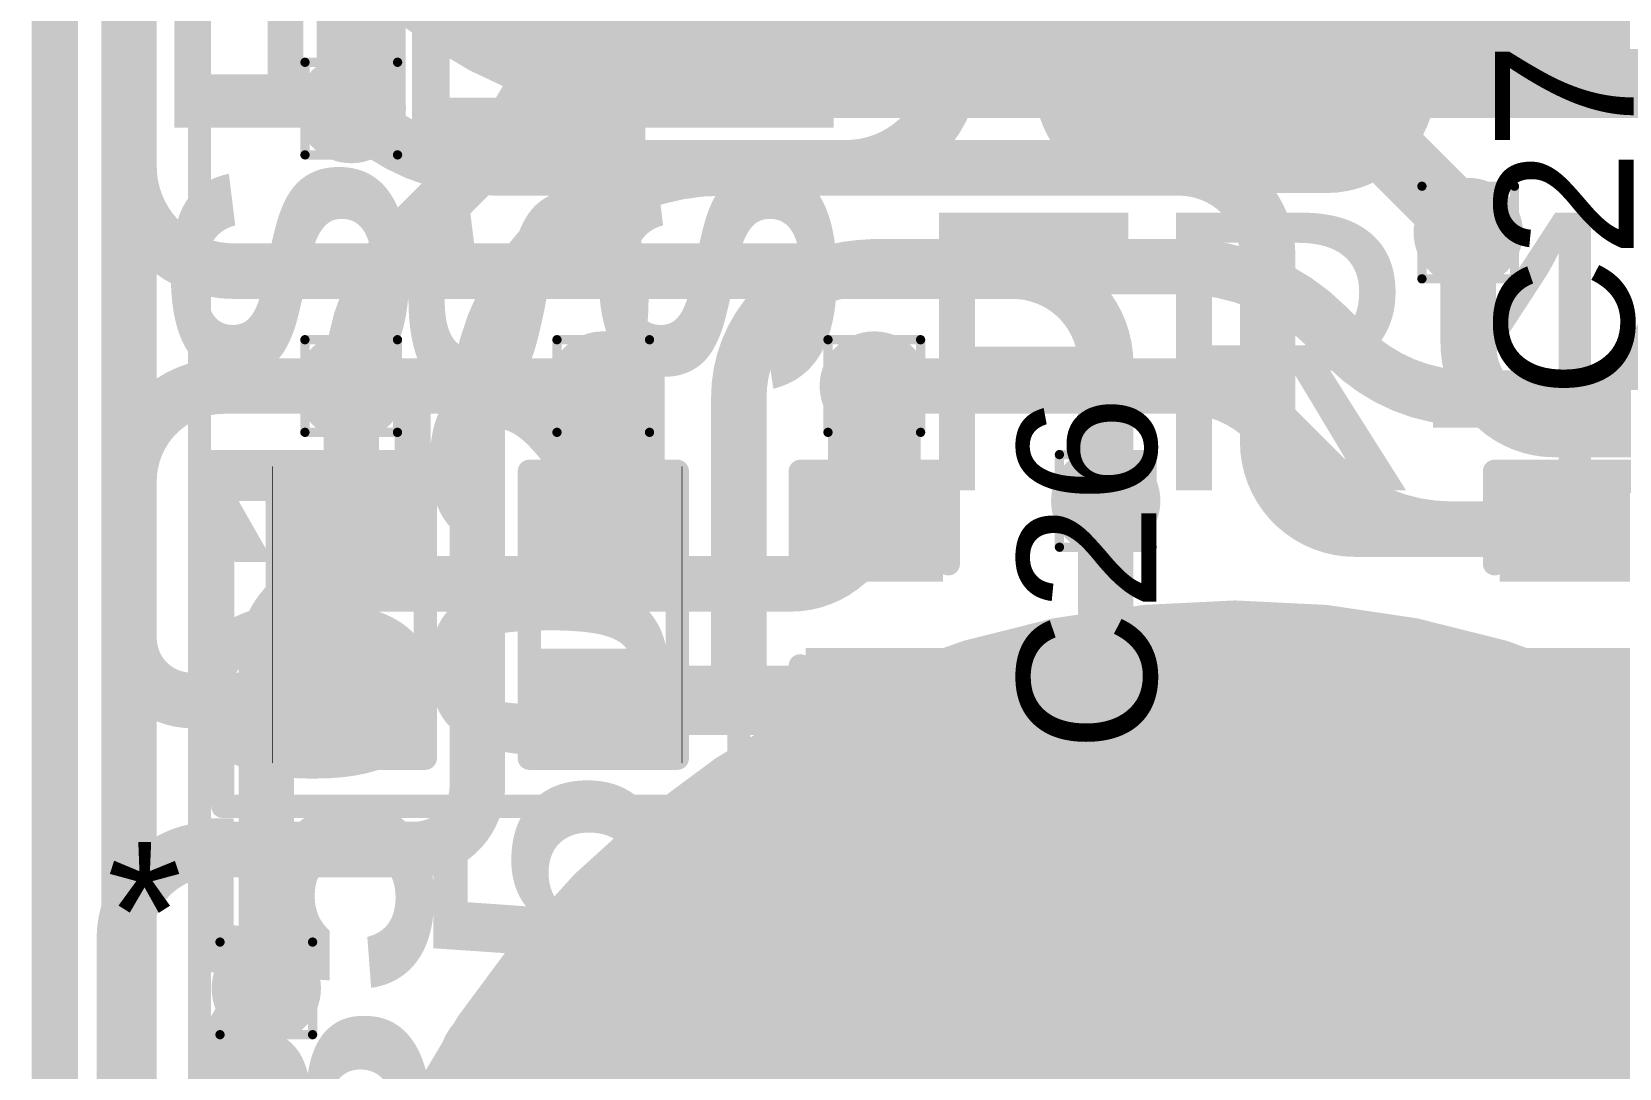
# Model space of a CAD drawing. Header units: inches. Extents: x -17 to 443, y -40 to 218.
# Drawn here: x 89.85 to 98.56, y 6.16 to 11.85 of the extents above; entities that cross this region are included whole.
import ezdxf

# ---------------------------------------------------------------- set-up
doc = ezdxf.new("R2010")
doc.units = ezdxf.units.IN
for name, color, linetype in [('Board Outline', 216, 'Continuous'), ('Bottom Layer', 5, 'Continuous'), ('Bottom Overlay', 54, 'Continuous'), ('Bottom Paste', 16, 'Continuous'), ('Bottom Solder', 6, 'Continuous'), ('Drill Drawing', 1, 'Continuous'), ('Fabrication', 76, 'Continuous'), ('Top Layer', 1, 'Continuous'), ('Top Overlay', 2, 'Continuous'), ('Top Paste', 8, 'Continuous'), ('Top Solder', 216, 'Continuous'), ('Via Holes', 16, 'Continuous')]:
    doc.layers.add(name, color=color, linetype=linetype)
doc.styles.add('Arial', font='', dxfattribs={"height": 0.2})
doc.styles.add('Arial Black_Bold', font='', dxfattribs={"height": 0.2})
doc.styles.get('Arial').set_extended_font_data('Arial')
doc.styles.get('Arial Black_Bold').set_extended_font_data('Arial Black', bold=True)

# ---------------------------------------------------------------- blocks, each defined once
blk = doc.blocks.new('SOIC_8_76')
at = {"layer": 'Top Layer'}
for points in [[(-1.925, 2.205), (-1.925, 1.605), (-3.475, 1.605), (-3.475, 2.205)], [(3.475, 2.205), (3.475, 1.605), (1.925, 1.605), (1.925, 2.205)], [(-1.925, 0.935), (-1.925, 0.335), (-3.475, 0.335), (-3.475, 0.935)], [(3.475, 0.935), (3.475, 0.335), (1.925, 0.335), (1.925, 0.935)], [(-1.925, -0.335), (-1.925, -0.935), (-3.475, -0.935), (-3.475, -0.335)], [(3.475, -0.335), (3.475, -0.935), (1.925, -0.935), (1.925, -0.335)], [(-1.925, -1.605), (-1.925, -2.205), (-3.475, -2.205), (-3.475, -1.605)], [(3.475, -1.605), (3.475, -2.205), (1.925, -2.205), (1.925, -1.605)]]:
    blk.add_hatch(color=1, dxfattribs=at).paths.add_polyline_path(points)
at = {"layer": 'Top Overlay'}
blk.add_hatch(color=2, dxfattribs=at).paths.add_polyline_path([(-1.8287, 1.5748), (-1.4985, 1.5748), (-1.4985, 2.2352), (-1.8287, 2.2352)])
at = {"layer": 'Top Paste'}
for points in [[(-1.925, 2.205), (-1.925, 1.605), (-3.475, 1.605), (-3.475, 2.205)], [(3.475, 2.205), (3.475, 1.605), (1.925, 1.605), (1.925, 2.205)], [(-1.925, 0.935), (-1.925, 0.335), (-3.475, 0.335), (-3.475, 0.935)], [(3.475, 0.935), (3.475, 0.335), (1.925, 0.335), (1.925, 0.935)], [(-1.925, -0.335), (-1.925, -0.935), (-3.475, -0.935), (-3.475, -0.335)], [(3.475, -0.335), (3.475, -0.935), (1.925, -0.935), (1.925, -0.335)], [(-1.925, -1.605), (-1.925, -2.205), (-3.475, -2.205), (-3.475, -1.605)], [(3.475, -1.605), (3.475, -2.205), (1.925, -2.205), (1.925, -1.605)]]:
    blk.add_hatch(color=8, dxfattribs=at).paths.add_polyline_path(points)
at = {"layer": 'Top Solder'}
for points in [[(-1.8234, 2.3066), (-1.8234, 1.5034), (-3.5766, 1.5034), (-3.5766, 2.3066)], [(3.5766, 2.3066), (3.5766, 1.5034), (1.8234, 1.5034), (1.8234, 2.3066)], [(-1.8234, 1.0366), (-1.8234, 0.2334), (-3.5766, 0.2334), (-3.5766, 1.0366)], [(3.5766, 1.0366), (3.5766, 0.2334), (1.8234, 0.2334), (1.8234, 1.0366)], [(-1.8234, -0.2334), (-1.8234, -1.0366), (-3.5766, -1.0366), (-3.5766, -0.2334)], [(3.5766, -0.2334), (3.5766, -1.0366), (1.8234, -1.0366), (1.8234, -0.2334)], [(-1.8234, -1.5034), (-1.8234, -2.3066), (-3.5766, -2.3066), (-3.5766, -1.5034)], [(3.5766, -1.5034), (3.5766, -2.3066), (1.8234, -2.3066), (1.8234, -1.5034)]]:
    blk.add_hatch(color=216, dxfattribs=at).paths.add_polyline_path(points)
at = {"layer": 'Top Overlay', "const_width": 0.127}
for points in [[(-1.9906, 2.4892), (1.9906, 2.4892)], [(-1.9906, 2.4892), (-1.9906, 2.3114)], [(1.9906, 2.4892), (1.9906, 2.3114)], [(-3.7592, 2.032), (-3.7592, 1.778)], [(-3.7592, 2.032), (-3.6322, 1.905)], [(-3.6322, 1.905), (-3.7592, 1.778)], [(-1.9906, -2.3114), (-1.9906, -2.4892)], [(1.9906, -2.3114), (1.9906, -2.4892)], [(-1.9906, -2.4892), (1.9906, -2.4892)]]:
    blk.add_lwpolyline(points, dxfattribs=at)
at = {"layer": 'Top Overlay', "const_width": 0.0635}
for points in [[(-2.0223, 2.4892, 1), (-1.9588, 2.4892, 1)], [(-2.0223, 2.4892, 1), (-1.9588, 2.4892, 1)], [(1.9588, 2.4892, 1), (2.0223, 2.4892, 1)], [(1.9588, 2.4892, 1), (2.0223, 2.4892, 1)], [(-2.0223, 2.3114, 1), (-1.9588, 2.3114, 1)], [(1.9588, 2.3114, 1), (2.0223, 2.3114, 1)], [(-3.791, 2.032, 1), (-3.7275, 2.032, 1)], [(-3.791, 2.032, 1), (-3.7275, 2.032, 1)], [(-3.6639, 1.905, 1), (-3.6004, 1.905, 1)], [(-3.6639, 1.905, 1), (-3.6004, 1.905, 1)], [(-3.791, 1.778, 1), (-3.7275, 1.778, 1)], [(-3.791, 1.778, 1), (-3.7275, 1.778, 1)], [(-2.0223, -2.3114, 1), (-1.9588, -2.3114, 1)], [(1.9588, -2.3114, 1), (2.0223, -2.3114, 1)], [(-2.0223, -2.4892, 1), (-1.9588, -2.4892, 1)], [(-2.0223, -2.4892, 1), (-1.9588, -2.4892, 1)], [(1.9588, -2.4892, 1), (2.0223, -2.4892, 1)], [(1.9588, -2.4892, 1), (2.0223, -2.4892, 1)]]:
    blk.add_lwpolyline(points, format="xyb", close=True, dxfattribs=at)
blk = doc.blocks.new('S______B______0402_109')
at = {"layer": 'Top Layer'}
for points in [[(-0.6985, -0.3175), (-0.6985, 0.3175), (-0.2413, 0.3175), (-0.2413, -0.3175)], [(0.2413, -0.3175), (0.2413, 0.3175), (0.6985, 0.3175), (0.6985, -0.3175)]]:
    blk.add_hatch(color=1, dxfattribs=at).paths.add_polyline_path(points)
at = {"layer": 'Top Paste'}
for points in [[(-0.6985, -0.3175), (-0.6985, 0.3175), (-0.2413, 0.3175), (-0.2413, -0.3175)], [(0.2413, -0.3175), (0.2413, 0.3175), (0.6985, 0.3175), (0.6985, -0.3175)]]:
    blk.add_hatch(color=8, dxfattribs=at).paths.add_polyline_path(points)
at = {"layer": 'Top Solder'}
for points in [[(-0.7535, -0.3725), (-0.7535, 0.3725), (-0.1863, 0.3725), (-0.1863, -0.3725)], [(0.1863, -0.3725), (0.1863, 0.3725), (0.7535, 0.3725), (0.7535, -0.3725)]]:
    blk.add_hatch(color=216, dxfattribs=at).paths.add_polyline_path(points)
at = {"layer": 'Top Overlay'}
for points, const_width in [([(0.7874, 0.4064), (-0.7874, 0.4064)], 0.127), ([(-0.7874, -0.4064), (-0.7874, 0.4064)], 0.127), ([(0.7874, -0.4064), (0.7874, 0.4064)], 0.127), ([(0.7874, -0.4064), (-0.7874, -0.4064)], 0.127), ([(0.8128, -0.4318), (-0.8128, -0.4318)], 0.00323)]:
    blk.add_lwpolyline(points, dxfattribs=dict(at, const_width=const_width))
for points, const_width in [([(-0.8191, 0.4064, 1), (-0.7556, 0.4064, 1)], 0.0635), ([(-0.8191, 0.4064, 1), (-0.7556, 0.4064, 1)], 0.0635), ([(0.7556, 0.4064, 1), (0.8191, 0.4064, 1)], 0.0635), ([(0.7556, 0.4064, 1), (0.8191, 0.4064, 1)], 0.0635), ([(-0.8191, -0.4064, 1), (-0.7556, -0.4064, 1)], 0.0635), ([(-0.8191, -0.4064, 1), (-0.7556, -0.4064, 1)], 0.0635), ([(0.7556, -0.4064, 1), (0.8191, -0.4064, 1)], 0.0635), ([(0.7556, -0.4064, 1), (0.8191, -0.4064, 1)], 0.0635), ([(-0.8136, -0.4318, 1), (-0.812, -0.4318, 1)], 0.00161), ([(0.812, -0.4318, 1), (0.8136, -0.4318, 1)], 0.00161)]:
    blk.add_lwpolyline(points, format="xyb", close=True, dxfattribs=dict(at, const_width=const_width))
at = {"layer": 'Top Overlay', "style": 'Arial Black_Bold'}
blk.add_text('SB508', height=1.27, rotation=-180, dxfattribs=at).set_placement((4.3925, 0.4637))
blk = doc.blocks.new('S______B______0402_115')
at = {"layer": 'Top Layer'}
for points in [[(-0.6985, -0.3175), (-0.6985, 0.3175), (-0.2413, 0.3175), (-0.2413, -0.3175)], [(0.2413, -0.3175), (0.2413, 0.3175), (0.6985, 0.3175), (0.6985, -0.3175)]]:
    blk.add_hatch(color=1, dxfattribs=at).paths.add_polyline_path(points)
at = {"layer": 'Top Paste'}
for points in [[(-0.6985, -0.3175), (-0.6985, 0.3175), (-0.2413, 0.3175), (-0.2413, -0.3175)], [(0.2413, -0.3175), (0.2413, 0.3175), (0.6985, 0.3175), (0.6985, -0.3175)]]:
    blk.add_hatch(color=8, dxfattribs=at).paths.add_polyline_path(points)
at = {"layer": 'Top Solder'}
for points in [[(-0.7535, -0.3725), (-0.7535, 0.3725), (-0.1863, 0.3725), (-0.1863, -0.3725)], [(0.1863, -0.3725), (0.1863, 0.3725), (0.7535, 0.3725), (0.7535, -0.3725)]]:
    blk.add_hatch(color=216, dxfattribs=at).paths.add_polyline_path(points)
at = {"layer": 'Top Overlay'}
for points, const_width in [([(-0.7874, 0.4064), (0.7874, 0.4064)], 0.127), ([(-0.7874, 0.4064), (-0.7874, -0.4064)], 0.127), ([(0.7874, 0.4064), (0.7874, -0.4064)], 0.127), ([(-0.7874, -0.4064), (0.7874, -0.4064)], 0.127), ([(-0.8128, -0.4318), (0.8128, -0.4318)], 0.00323)]:
    blk.add_lwpolyline(points, dxfattribs=dict(at, const_width=const_width))
for points, const_width in [([(-0.8191, 0.4064, 1), (-0.7556, 0.4064, 1)], 0.0635), ([(-0.8191, 0.4064, 1), (-0.7556, 0.4064, 1)], 0.0635), ([(0.7556, 0.4064, 1), (0.8191, 0.4064, 1)], 0.0635), ([(0.7556, 0.4064, 1), (0.8191, 0.4064, 1)], 0.0635), ([(-0.8191, -0.4064, 1), (-0.7556, -0.4064, 1)], 0.0635), ([(-0.8191, -0.4064, 1), (-0.7556, -0.4064, 1)], 0.0635), ([(0.7556, -0.4064, 1), (0.8191, -0.4064, 1)], 0.0635), ([(0.7556, -0.4064, 1), (0.8191, -0.4064, 1)], 0.0635), ([(-0.8136, -0.4318, 1), (-0.812, -0.4318, 1)], 0.00161), ([(0.812, -0.4318, 1), (0.8136, -0.4318, 1)], 0.00161)]:
    blk.add_lwpolyline(points, format="xyb", close=True, dxfattribs=dict(at, const_width=const_width))
at = {"layer": 'Top Overlay', "style": 'Arial Black_Bold'}
blk.add_text('SB501', height=1.27, dxfattribs=at).set_placement((1.0118, -0.4585))
blk = doc.blocks.new('R___0402_172')
at = {"layer": 'Top Layer'}
for points in [[(-0.6985, -0.3175), (-0.6985, 0.3175), (-0.2413, 0.3175), (-0.2413, -0.3175)], [(0.2413, -0.3175), (0.2413, 0.3175), (0.6985, 0.3175), (0.6985, -0.3175)]]:
    blk.add_hatch(color=1, dxfattribs=at).paths.add_polyline_path(points)
at = {"layer": 'Top Paste'}
for points in [[(-0.6985, -0.3175), (-0.6985, 0.3175), (-0.2413, 0.3175), (-0.2413, -0.3175)], [(0.2413, -0.3175), (0.2413, 0.3175), (0.6985, 0.3175), (0.6985, -0.3175)]]:
    blk.add_hatch(color=8, dxfattribs=at).paths.add_polyline_path(points)
at = {"layer": 'Top Solder'}
for points in [[(-0.7535, -0.3725), (-0.7535, 0.3725), (-0.1863, 0.3725), (-0.1863, -0.3725)], [(0.1863, -0.3725), (0.1863, 0.3725), (0.7535, 0.3725), (0.7535, -0.3725)]]:
    blk.add_hatch(color=216, dxfattribs=at).paths.add_polyline_path(points)
at = {"layer": 'Top Overlay'}
for points, const_width in [([(-0.7874, -0.4064), (-0.7874, 0.4064)], 0.127), ([(0.7874, 0.4064), (-0.7874, 0.4064)], 0.127), ([(0.7874, -0.4064), (0.7874, 0.4064)], 0.127), ([(0.7874, -0.4064), (-0.7874, -0.4064)], 0.127), ([(0.8128, -0.4318), (-0.8128, -0.4318)], 0.00323)]:
    blk.add_lwpolyline(points, dxfattribs=dict(at, const_width=const_width))
for points, const_width in [([(-0.8191, 0.4064, 1), (-0.7556, 0.4064, 1)], 0.0635), ([(-0.8191, 0.4064, 1), (-0.7556, 0.4064, 1)], 0.0635), ([(0.7556, 0.4064, 1), (0.8191, 0.4064, 1)], 0.0635), ([(0.7556, 0.4064, 1), (0.8191, 0.4064, 1)], 0.0635), ([(-0.8191, -0.4064, 1), (-0.7556, -0.4064, 1)], 0.0635), ([(-0.8191, -0.4064, 1), (-0.7556, -0.4064, 1)], 0.0635), ([(0.7556, -0.4064, 1), (0.8191, -0.4064, 1)], 0.0635), ([(0.7556, -0.4064, 1), (0.8191, -0.4064, 1)], 0.0635), ([(-0.8136, -0.4318, 1), (-0.812, -0.4318, 1)], 0.00161), ([(0.812, -0.4318, 1), (0.8136, -0.4318, 1)], 0.00161)]:
    blk.add_lwpolyline(points, format="xyb", close=True, dxfattribs=dict(at, const_width=const_width))
blk = doc.blocks.new('R___0402_173')
at = {"layer": 'Top Layer'}
for points in [[(-0.6985, -0.3175), (-0.6985, 0.3175), (-0.2413, 0.3175), (-0.2413, -0.3175)], [(0.2413, -0.3175), (0.2413, 0.3175), (0.6985, 0.3175), (0.6985, -0.3175)]]:
    blk.add_hatch(color=1, dxfattribs=at).paths.add_polyline_path(points)
at = {"layer": 'Top Paste'}
for points in [[(-0.6985, -0.3175), (-0.6985, 0.3175), (-0.2413, 0.3175), (-0.2413, -0.3175)], [(0.2413, -0.3175), (0.2413, 0.3175), (0.6985, 0.3175), (0.6985, -0.3175)]]:
    blk.add_hatch(color=8, dxfattribs=at).paths.add_polyline_path(points)
at = {"layer": 'Top Solder'}
for points in [[(-0.7535, -0.3725), (-0.7535, 0.3725), (-0.1863, 0.3725), (-0.1863, -0.3725)], [(0.1863, -0.3725), (0.1863, 0.3725), (0.7535, 0.3725), (0.7535, -0.3725)]]:
    blk.add_hatch(color=216, dxfattribs=at).paths.add_polyline_path(points)
at = {"layer": 'Top Overlay'}
for points, const_width in [([(-0.7874, 0.4064), (-0.7874, -0.4064)], 0.127), ([(-0.7874, 0.4064), (0.7874, 0.4064)], 0.127), ([(0.7874, 0.4064), (0.7874, -0.4064)], 0.127), ([(-0.7874, -0.4064), (0.7874, -0.4064)], 0.127), ([(-0.8128, -0.4318), (0.8128, -0.4318)], 0.00323)]:
    blk.add_lwpolyline(points, dxfattribs=dict(at, const_width=const_width))
for points, const_width in [([(-0.8191, 0.4064, 1), (-0.7556, 0.4064, 1)], 0.0635), ([(-0.8191, 0.4064, 1), (-0.7556, 0.4064, 1)], 0.0635), ([(0.7556, 0.4064, 1), (0.8191, 0.4064, 1)], 0.0635), ([(0.7556, 0.4064, 1), (0.8191, 0.4064, 1)], 0.0635), ([(-0.8191, -0.4064, 1), (-0.7556, -0.4064, 1)], 0.0635), ([(-0.8191, -0.4064, 1), (-0.7556, -0.4064, 1)], 0.0635), ([(0.7556, -0.4064, 1), (0.8191, -0.4064, 1)], 0.0635), ([(0.7556, -0.4064, 1), (0.8191, -0.4064, 1)], 0.0635), ([(-0.8136, -0.4318, 1), (-0.812, -0.4318, 1)], 0.00161), ([(0.812, -0.4318, 1), (0.8136, -0.4318, 1)], 0.00161)]:
    blk.add_lwpolyline(points, format="xyb", close=True, dxfattribs=dict(at, const_width=const_width))
blk = doc.blocks.new('T____P____SMD_3_P____210')
at = {"layer": 'Top Layer'}
h = blk.add_hatch(color=1, dxfattribs=at)
edge = h.paths.add_edge_path()
edge.add_arc((-0.5, 3.04), 0.5, 90, 180)
edge.add_line((-1, 3.04), (-1, 2.04))
edge.add_arc((-0.5, 2.04), 0.5, 180, 270)
edge.add_line((-0.5, 1.54), (0.5, 1.54))
edge.add_arc((0.5, 2.04), 0.5, 270, 360)
edge.add_line((1, 2.04), (1, 3.04))
edge.add_arc((0.5, 3.04), 0.5, 0, 90)
edge.add_line((0.5, 3.54), (-0.5, 3.54))
h = blk.add_hatch(color=1, dxfattribs=at)
edge = h.paths.add_edge_path()
edge.add_arc((-1, 0), 1, 90, 270)
edge.add_line((-1, -1), (1, -1))
edge.add_arc((1, 0), 1, 270, 450)
edge.add_line((1, 1), (-1, 1))
h = blk.add_hatch(color=1, dxfattribs=at)
edge = h.paths.add_edge_path()
edge.add_arc((-0.5, -2.04), 0.5, 90, 180)
edge.add_line((-1, -2.04), (-1, -3.04))
edge.add_arc((-0.5, -3.04), 0.5, 180, 270)
edge.add_line((-0.5, -3.54), (0.5, -3.54))
edge.add_arc((0.5, -3.04), 0.5, 270, 360)
edge.add_line((1, -3.04), (1, -2.04))
edge.add_arc((0.5, -2.04), 0.5, 0, 90)
edge.add_line((0.5, -1.54), (-0.5, -1.54))
at = {"layer": 'Top Paste'}
h = blk.add_hatch(color=8, dxfattribs=at)
edge = h.paths.add_edge_path()
edge.add_arc((-0.5, 3.04), 0.5, 90, 180)
edge.add_line((-1, 3.04), (-1, 2.04))
edge.add_arc((-0.5, 2.04), 0.5, 180, 270)
edge.add_line((-0.5, 1.54), (0.5, 1.54))
edge.add_arc((0.5, 2.04), 0.5, 270, 360)
edge.add_line((1, 2.04), (1, 3.04))
edge.add_arc((0.5, 3.04), 0.5, 0, 90)
edge.add_line((0.5, 3.54), (-0.5, 3.54))
h = blk.add_hatch(color=8, dxfattribs=at)
edge = h.paths.add_edge_path()
edge.add_arc((-1, 0), 1, 90, 270)
edge.add_line((-1, -1), (1, -1))
edge.add_arc((1, 0), 1, 270, 450)
edge.add_line((1, 1), (-1, 1))
h = blk.add_hatch(color=8, dxfattribs=at)
edge = h.paths.add_edge_path()
edge.add_arc((-0.5, -2.04), 0.5, 90, 180)
edge.add_line((-1, -2.04), (-1, -3.04))
edge.add_arc((-0.5, -3.04), 0.5, 180, 270)
edge.add_line((-0.5, -3.54), (0.5, -3.54))
edge.add_arc((0.5, -3.04), 0.5, 270, 360)
edge.add_line((1, -3.04), (1, -2.04))
edge.add_arc((0.5, -2.04), 0.5, 0, 90)
edge.add_line((0.5, -1.54), (-0.5, -1.54))
at = {"layer": 'Top Solder'}
h = blk.add_hatch(color=216, dxfattribs=at)
edge = h.paths.add_edge_path()
edge.add_arc((-0.5, 3.04), 0.6016, 90, 180)
edge.add_line((-1.1016, 3.04), (-1.1016, 2.04))
edge.add_arc((-0.5, 2.04), 0.6016, 180, 270)
edge.add_line((-0.5, 1.4384), (0.5, 1.4384))
edge.add_arc((0.5, 2.04), 0.6016, 270, 360)
edge.add_line((1.1016, 2.04), (1.1016, 3.04))
edge.add_arc((0.5, 3.04), 0.6016, 0, 90)
edge.add_line((0.5, 3.6416), (-0.5, 3.6416))
h = blk.add_hatch(color=216, dxfattribs=at)
edge = h.paths.add_edge_path()
edge.add_arc((-1, 0), 1.1016, 90, 270)
edge.add_line((-1, -1.1016), (1, -1.1016))
edge.add_arc((1, 0), 1.1016, 270, 450)
edge.add_line((1, 1.1016), (-1, 1.1016))
h = blk.add_hatch(color=216, dxfattribs=at)
edge = h.paths.add_edge_path()
edge.add_arc((-0.5, -2.04), 0.6016, 90, 180)
edge.add_line((-1.1016, -2.04), (-1.1016, -3.04))
edge.add_arc((-0.5, -3.04), 0.6016, 180, 270)
edge.add_line((-0.5, -3.6416), (0.5, -3.6416))
edge.add_arc((0.5, -3.04), 0.6016, 270, 360)
edge.add_line((1.1016, -3.04), (1.1016, -2.04))
edge.add_arc((0.5, -2.04), 0.6016, 0, 90)
edge.add_line((0.5, -1.4384), (-0.5, -1.4384))
blk = doc.blocks.new('EMG_ELECTRODE_4_____B_211')
at = {"layer": 'Bottom Layer'}
h = blk.add_hatch(color=5, dxfattribs=at)
edge = h.paths.add_edge_path()
edge.add_arc((-3.15, 10), 2.1, 90, 270)
edge.add_line((-3.15, 7.9), (3.15, 7.9))
edge.add_arc((3.15, 10), 2.1, 270, 450)
edge.add_line((3.15, 12.1), (-3.15, 12.1))
h = blk.add_hatch(color=5, dxfattribs=at)
edge = h.paths.add_edge_path()
edge.add_arc((0, 0), 5, 0, 360)
at = {"layer": 'Bottom Paste'}
h = blk.add_hatch(color=16, dxfattribs=at)
edge = h.paths.add_edge_path()
edge.add_arc((-3.15, 10), 2.1, 90, 270)
edge.add_line((-3.15, 7.9), (3.15, 7.9))
edge.add_arc((3.15, 10), 2.1, 270, 450)
edge.add_line((3.15, 12.1), (-3.15, 12.1))
h = blk.add_hatch(color=16, dxfattribs=at)
edge = h.paths.add_edge_path()
edge.add_arc((0, 0), 5, 0, 360)
at = {"layer": 'Bottom Solder'}
h = blk.add_hatch(color=6, dxfattribs=at)
edge = h.paths.add_edge_path()
edge.add_arc((-3.15, 10), 2.2016, 90, 270)
edge.add_line((-3.15, 7.7984), (3.15, 7.7984))
edge.add_arc((3.15, 10), 2.2016, 270, 450)
edge.add_line((3.15, 12.2016), (-3.15, 12.2016))
h = blk.add_hatch(color=6, dxfattribs=at)
edge = h.paths.add_edge_path()
edge.add_arc((0, 0), 5.1016, 0, 360)
at = {"layer": 'Bottom Overlay', "const_width": 0.127}
blk.add_lwpolyline([(-5.6833, -21.0042), (-5.6833, 20.9528)], dxfattribs=at)
blk = doc.blocks.new('C___0402_237')
at = {"layer": 'Top Layer'}
for points in [[(-0.6985, -0.3175), (-0.6985, 0.3175), (-0.2413, 0.3175), (-0.2413, -0.3175)], [(0.2413, -0.3175), (0.2413, 0.3175), (0.6985, 0.3175), (0.6985, -0.3175)]]:
    blk.add_hatch(color=1, dxfattribs=at).paths.add_polyline_path(points)
at = {"layer": 'Top Paste'}
for points in [[(-0.6985, -0.3175), (-0.6985, 0.3175), (-0.2413, 0.3175), (-0.2413, -0.3175)], [(0.2413, -0.3175), (0.2413, 0.3175), (0.6985, 0.3175), (0.6985, -0.3175)]]:
    blk.add_hatch(color=8, dxfattribs=at).paths.add_polyline_path(points)
at = {"layer": 'Top Solder'}
for points in [[(-0.7585, -0.3775), (-0.7585, 0.3775), (-0.1813, 0.3775), (-0.1813, -0.3775)], [(0.1813, -0.3775), (0.1813, 0.3775), (0.7585, 0.3775), (0.7585, -0.3775)]]:
    blk.add_hatch(color=216, dxfattribs=at).paths.add_polyline_path(points)
at = {"layer": 'Top Overlay', "const_width": 0.127}
for points in [[(-0.7874, 0.4064), (-0.2794, 0.4064)], [(-0.7874, 0.4064), (-0.7874, -0.4064)], [(0.2794, 0.4064), (0.7874, 0.4064)], [(0.7874, 0.4064), (0.7874, -0.4064)], [(-0.7874, -0.4064), (-0.2794, -0.4064)], [(0.2794, -0.4064), (0.7874, -0.4064)]]:
    blk.add_lwpolyline(points, dxfattribs=at)
at = {"layer": 'Top Overlay', "const_width": 0.0635}
for points in [[(-0.8191, 0.4064, 1), (-0.7556, 0.4064, 1)], [(-0.8191, 0.4064, 1), (-0.7556, 0.4064, 1)], [(-0.3111, 0.4064, 1), (-0.2477, 0.4064, 1)], [(0.2477, 0.4064, 1), (0.3111, 0.4064, 1)], [(0.7556, 0.4064, 1), (0.8191, 0.4064, 1)], [(0.7556, 0.4064, 1), (0.8191, 0.4064, 1)], [(-0.8191, -0.4064, 1), (-0.7556, -0.4064, 1)], [(-0.8191, -0.4064, 1), (-0.7556, -0.4064, 1)], [(-0.3111, -0.4064, 1), (-0.2477, -0.4064, 1)], [(0.2477, -0.4064, 1), (0.3111, -0.4064, 1)], [(0.7556, -0.4064, 1), (0.8191, -0.4064, 1)], [(0.7556, -0.4064, 1), (0.8191, -0.4064, 1)]]:
    blk.add_lwpolyline(points, format="xyb", close=True, dxfattribs=at)
blk = doc.blocks.new('C___0402_238')
at = {"layer": 'Top Layer'}
for points in [[(-0.6985, -0.3175), (-0.6985, 0.3175), (-0.2413, 0.3175), (-0.2413, -0.3175)], [(0.2413, -0.3175), (0.2413, 0.3175), (0.6985, 0.3175), (0.6985, -0.3175)]]:
    blk.add_hatch(color=1, dxfattribs=at).paths.add_polyline_path(points)
at = {"layer": 'Top Paste'}
for points in [[(-0.6985, -0.3175), (-0.6985, 0.3175), (-0.2413, 0.3175), (-0.2413, -0.3175)], [(0.2413, -0.3175), (0.2413, 0.3175), (0.6985, 0.3175), (0.6985, -0.3175)]]:
    blk.add_hatch(color=8, dxfattribs=at).paths.add_polyline_path(points)
at = {"layer": 'Top Solder'}
for points in [[(-0.7585, -0.3775), (-0.7585, 0.3775), (-0.1813, 0.3775), (-0.1813, -0.3775)], [(0.1813, -0.3775), (0.1813, 0.3775), (0.7585, 0.3775), (0.7585, -0.3775)]]:
    blk.add_hatch(color=216, dxfattribs=at).paths.add_polyline_path(points)
at = {"layer": 'Top Overlay', "const_width": 0.127}
for points in [[(-0.7874, 0.4064), (-0.2794, 0.4064)], [(-0.7874, 0.4064), (-0.7874, -0.4064)], [(0.2794, 0.4064), (0.7874, 0.4064)], [(0.7874, 0.4064), (0.7874, -0.4064)], [(-0.7874, -0.4064), (-0.2794, -0.4064)], [(0.2794, -0.4064), (0.7874, -0.4064)]]:
    blk.add_lwpolyline(points, dxfattribs=at)
at = {"layer": 'Top Overlay', "const_width": 0.0635}
for points in [[(-0.8191, 0.4064, 1), (-0.7556, 0.4064, 1)], [(-0.8191, 0.4064, 1), (-0.7556, 0.4064, 1)], [(-0.3111, 0.4064, 1), (-0.2477, 0.4064, 1)], [(0.2477, 0.4064, 1), (0.3111, 0.4064, 1)], [(0.7556, 0.4064, 1), (0.8191, 0.4064, 1)], [(0.7556, 0.4064, 1), (0.8191, 0.4064, 1)], [(-0.8191, -0.4064, 1), (-0.7556, -0.4064, 1)], [(-0.8191, -0.4064, 1), (-0.7556, -0.4064, 1)], [(-0.3111, -0.4064, 1), (-0.2477, -0.4064, 1)], [(0.2477, -0.4064, 1), (0.3111, -0.4064, 1)], [(0.7556, -0.4064, 1), (0.8191, -0.4064, 1)], [(0.7556, -0.4064, 1), (0.8191, -0.4064, 1)]]:
    blk.add_lwpolyline(points, format="xyb", close=True, dxfattribs=at)

msp = doc.modelspace()

# ---------------------------------------------------------------- hatches: boundary and pattern name
at = {"layer": 'Bottom Layer'}
h = msp.add_hatch(color=5, dxfattribs=at)
edge = h.paths.add_edge_path()
edge.add_arc((91.5995, 11.4269), 0.3, 0, 360)
h = msp.add_hatch(color=5, dxfattribs=at)
edge = h.paths.add_edge_path()
edge.add_arc((97.7292, 10.747), 0.3, 0, 360)
h = msp.add_hatch(color=5, dxfattribs=at)
edge = h.paths.add_edge_path()
edge.add_arc((91.599, 9.9049), 0.3, 0, 360)
h = msp.add_hatch(color=5, dxfattribs=at)
edge = h.paths.add_edge_path()
edge.add_arc((92.9822, 9.9049), 0.3, 0, 360)
h = msp.add_hatch(color=5, dxfattribs=at)
edge = h.paths.add_edge_path()
edge.add_arc((94.4697, 9.9049), 0.3, 0, 360)
h = msp.add_hatch(color=5, dxfattribs=at)
edge = h.paths.add_edge_path()
edge.add_arc((95.7397, 9.2747), 0.3, 0, 360)
h = msp.add_hatch(color=5, dxfattribs=at)
edge = h.paths.add_edge_path()
edge.add_arc((91.1331, 6.6006), 0.3, 0, 360)
at = {"layer": 'Top Layer'}
h = msp.add_hatch(color=1, dxfattribs=at)
edge = h.paths.add_edge_path()
edge.add_arc((91.5995, 11.4269), 0.3, 0, 360)
h = msp.add_hatch(color=1, dxfattribs=at)
edge = h.paths.add_edge_path()
edge.add_arc((97.7292, 10.747), 0.3, 0, 360)
h = msp.add_hatch(color=1, dxfattribs=at)
edge = h.paths.add_edge_path()
edge.add_arc((91.599, 9.9049), 0.3, 0, 360)
h = msp.add_hatch(color=1, dxfattribs=at)
edge = h.paths.add_edge_path()
edge.add_arc((92.9822, 9.9049), 0.3, 0, 360)
h = msp.add_hatch(color=1, dxfattribs=at)
edge = h.paths.add_edge_path()
edge.add_arc((94.4697, 9.9049), 0.3, 0, 360)
h = msp.add_hatch(color=1, dxfattribs=at)
edge = h.paths.add_edge_path()
edge.add_arc((95.7397, 9.2747), 0.3, 0, 360)
h = msp.add_hatch(color=1, dxfattribs=at)
edge = h.paths.add_edge_path()
edge.add_arc((91.1331, 6.6006), 0.3, 0, 360)
at = {"layer": 'Via Holes'}
h = msp.add_hatch(color=7, dxfattribs=at)
edge = h.paths.add_edge_path()
edge.add_arc((91.5995, 11.4269), 0.15, 0, 360)
h = msp.add_hatch(color=7, dxfattribs=at)
edge = h.paths.add_edge_path()
edge.add_arc((97.7292, 10.747), 0.15, 0, 360)
h = msp.add_hatch(color=7, dxfattribs=at)
edge = h.paths.add_edge_path()
edge.add_arc((91.599, 9.9049), 0.15, 0, 360)
h = msp.add_hatch(color=7, dxfattribs=at)
edge = h.paths.add_edge_path()
edge.add_arc((92.9822, 9.9049), 0.15, 0, 360)
h = msp.add_hatch(color=7, dxfattribs=at)
edge = h.paths.add_edge_path()
edge.add_arc((94.4697, 9.9049), 0.15, 0, 360)
h = msp.add_hatch(color=7, dxfattribs=at)
edge = h.paths.add_edge_path()
edge.add_arc((95.7397, 9.2747), 0.15, 0, 360)
h = msp.add_hatch(color=7, dxfattribs=at)
edge = h.paths.add_edge_path()
edge.add_arc((91.1331, 6.6006), 0.15, 0, 360)

# ---------------------------------------------------------------- linework, layer by layer
at = {"layer": 'Board Outline', "const_width": 0.127}
msp.add_lwpolyline([(89.9729, -17.3773), (89.9732, 24.504)], dxfattribs=at)
at = {"layer": 'Bottom Layer', "const_width": 0.3048}
for points in [[(90.3796, 11.1082), (90.3796, 15.5188)], [(91.5995, 11.4269), (91.6006, 11.4269)], [(92.3844, 11.1017), (96.1413, 11.1017)], [(97.7292, 10.1383), (97.7292, 10.747)], [(96.6287, 9.5992), (96.6287, 10.6143)], [(90.9527, 10.5351), (95.2295, 10.5351)], [(95.7397, 9.2747), (95.7397, 10.0249)], [(90.9013, 9.9049), (91.599, 9.9049)], [(91.599, 9.9049), (92.9822, 9.9049)], [(92.9822, 9.9049), (92.9822, 9.9049)], [(94.4697, 9.2779), (94.4697, 9.9049)], [(98.2009, 9.6666), (98.9935, 9.6666)], [(90.3795, 7.4716), (90.3795, 9.383)], [(97.1078, 9.1201), (98.1425, 9.1201)], [(91.5264, 8.8199), (94.0117, 8.8199)], [(91.1331, 6.6006), (91.1331, 8.4265)], [(90.3794, 7.4714), (90.3795, 7.4716)], [(90.3794, 3.3251), (90.3794, 7.4714)]]:
    msp.add_lwpolyline(points, dxfattribs=at)
at = {"layer": 'Bottom Layer', "const_width": 0.1524}
for points in [[(91.5233, 11.4269, 1), (91.6757, 11.4269, 1)], [(91.5233, 11.4269, 1), (91.6757, 11.4269, 1)], [(91.5244, 11.4269, 1), (91.6768, 11.4269, 1)], [(90.3034, 11.1082, 1), (90.4558, 11.1082, 1)], [(90.3034, 11.1082, 1), (90.4558, 11.1082, 1)], [(92.3082, 11.1017, 1), (92.4606, 11.1017, 1)], [(92.3082, 11.1017, 1), (92.4606, 11.1017, 1)], [(96.0651, 11.1017, 1), (96.2175, 11.1017, 1)], [(96.0651, 11.1017, 1), (96.2175, 11.1017, 1)], [(97.653, 10.747, 1), (97.8054, 10.747, 1)], [(96.5525, 10.6143, 1), (96.7049, 10.6143, 1)], [(96.5525, 10.6143, 1), (96.7049, 10.6143, 1)], [(90.8765, 10.5351, 1), (91.0289, 10.5351, 1)], [(90.8765, 10.5351, 1), (91.0289, 10.5351, 1)], [(95.1533, 10.5351, 1), (95.3057, 10.5351, 1)], [(95.1533, 10.5351, 1), (95.3057, 10.5351, 1)], [(97.653, 10.1383, 1), (97.8054, 10.1383, 1)], [(97.653, 10.1383, 1), (97.8054, 10.1383, 1)], [(95.6635, 10.0249, 1), (95.8159, 10.0249, 1)], [(95.6635, 10.0249, 1), (95.8159, 10.0249, 1)], [(90.8251, 9.9049, 1), (90.9775, 9.9049, 1)], [(90.8251, 9.9049, 1), (90.9775, 9.9049, 1)], [(91.5228, 9.9049, 1), (91.6752, 9.9049, 1)], [(91.5228, 9.9049, 1), (91.6752, 9.9049, 1)], [(92.906, 9.9049, 1), (93.0584, 9.9049, 1)], [(92.906, 9.9049, 1), (93.0584, 9.9049, 1)], [(92.906, 9.9049, 1), (93.0584, 9.9049, 1)], [(94.3935, 9.9049, 1), (94.5459, 9.9049, 1)], [(98.1247, 9.6666, 1), (98.2771, 9.6666, 1)], [(98.1247, 9.6666, 1), (98.2771, 9.6666, 1)], [(96.5525, 9.5992, 1), (96.7049, 9.5992, 1)], [(96.5525, 9.5992, 1), (96.7049, 9.5992, 1)], [(90.3033, 9.384, 1), (90.4557, 9.384, 1)], [(90.3033, 9.384, 1), (90.4557, 9.384, 1)], [(90.3033, 9.383, 1), (90.4557, 9.383, 1)], [(90.3033, 9.383, 1), (90.4557, 9.383, 1)], [(94.3935, 9.2779, 1), (94.5459, 9.2779, 1)], [(94.3935, 9.2779, 1), (94.5459, 9.2779, 1)], [(95.6635, 9.2747, 1), (95.8159, 9.2747, 1)], [(97.0316, 9.1201, 1), (97.184, 9.1201, 1)], [(97.0316, 9.1201, 1), (97.184, 9.1201, 1)], [(98.0663, 9.1201, 1), (98.2187, 9.1201, 1)], [(98.0663, 9.1201, 1), (98.2187, 9.1201, 1)], [(91.4502, 8.8199, 1), (91.6026, 8.8199, 1)], [(91.4502, 8.8199, 1), (91.6026, 8.8199, 1)], [(93.9355, 8.8199, 1), (94.0879, 8.8199, 1)], [(93.9355, 8.8199, 1), (94.0879, 8.8199, 1)], [(91.0569, 8.4265, 1), (91.2093, 8.4265, 1)], [(91.0569, 8.4265, 1), (91.2093, 8.4265, 1)], [(90.3032, 7.4714, 1), (90.4556, 7.4714, 1)], [(90.3032, 7.4714, 1), (90.4556, 7.4714, 1)], [(90.3033, 7.4716, 1), (90.4557, 7.4716, 1)], [(90.3033, 7.4716, 1), (90.4557, 7.4716, 1)], [(91.0569, 6.6006, 1), (91.2093, 6.6006, 1)]]:
    msp.add_lwpolyline(points, format="xyb", close=True, dxfattribs=at)
at = {"layer": 'Bottom Layer', "const_width": 0.3048}
for points in [[(92.3844, 11.1017, -0.198912), (91.5995, 11.4269)], [(90.9527, 10.5351, -0.414214), (90.3796, 11.1082)], [(96.1413, 11.1017, -0.414214), (96.6287, 10.6143)], [(95.2295, 10.5351, -0.414214), (95.7397, 10.0249)], [(98.2009, 9.6666, -0.414214), (97.7292, 10.1383)], [(90.3795, 9.384, -0.413663), (90.9013, 9.9049)], [(97.1078, 9.1201, -0.414214), (96.6287, 9.5992)], [(90.3795, 9.383, -0.000472), (90.3795, 9.384)], [(94.4697, 9.2779, -0.414214), (94.0117, 8.8199)], [(98.1425, 9.1201, -0.061142), (98.7568, 9.0447)], [(91.1331, 8.4265, -0.414214), (91.5264, 8.8199)]]:
    msp.add_lwpolyline(points, format="xyb", dxfattribs=at)
at = {"layer": 'Drill Drawing', "const_width": 0.0508}
for points in [[(91.3455, 11.6809), (91.8535, 11.6809)], [(91.3455, 11.1729), (91.3455, 11.6809)], [(91.8535, 11.1729), (91.8535, 11.6809)], [(91.3455, 11.1729), (91.8535, 11.1729)], [(97.4752, 11.001), (97.9832, 11.001)], [(97.4752, 10.493), (97.4752, 11.001)], [(97.9832, 10.493), (97.9832, 11.001)], [(97.4752, 10.493), (97.9832, 10.493)], [(91.345, 10.1589), (91.853, 10.1589)], [(91.345, 9.6509), (91.345, 10.1589)], [(91.853, 9.6509), (91.853, 10.1589)], [(92.7282, 10.1589), (93.2362, 10.1589)], [(92.7282, 9.6509), (92.7282, 10.1589)], [(93.2362, 9.6509), (93.2362, 10.1589)], [(94.2157, 10.1589), (94.7237, 10.1589)], [(94.2157, 9.6509), (94.2157, 10.1589)], [(94.7237, 9.6509), (94.7237, 10.1589)], [(91.345, 9.6509), (91.853, 9.6509)], [(92.7282, 9.6509), (93.2362, 9.6509)], [(94.2157, 9.6509), (94.7237, 9.6509)], [(95.4857, 9.5287), (95.9937, 9.5287)], [(95.4857, 9.0207), (95.4857, 9.5287)], [(95.9937, 9.0207), (95.9937, 9.5287)], [(95.4857, 9.0207), (95.9937, 9.0207)], [(90.8791, 6.8546), (91.3871, 6.8546)], [(90.8791, 6.3466), (90.8791, 6.8546)], [(91.3871, 6.3466), (91.3871, 6.8546)], [(90.8791, 6.3466), (91.3871, 6.3466)]]:
    msp.add_lwpolyline(points, dxfattribs=at)
at = {"layer": 'Drill Drawing', "const_width": 0.0254}
for points in [[(91.3328, 11.6809, 1), (91.3582, 11.6809, 1)], [(91.3328, 11.6809, 1), (91.3582, 11.6809, 1)], [(91.8408, 11.6809, 1), (91.8662, 11.6809, 1)], [(91.8408, 11.6809, 1), (91.8662, 11.6809, 1)], [(91.3328, 11.1729, 1), (91.3582, 11.1729, 1)], [(91.3328, 11.1729, 1), (91.3582, 11.1729, 1)], [(91.8408, 11.1729, 1), (91.8662, 11.1729, 1)], [(91.8408, 11.1729, 1), (91.8662, 11.1729, 1)], [(97.4625, 11.001, 1), (97.4879, 11.001, 1)], [(97.4625, 11.001, 1), (97.4879, 11.001, 1)], [(97.9705, 11.001, 1), (97.9959, 11.001, 1)], [(97.9705, 11.001, 1), (97.9959, 11.001, 1)], [(97.4625, 10.493, 1), (97.4879, 10.493, 1)], [(97.4625, 10.493, 1), (97.4879, 10.493, 1)], [(97.9705, 10.493, 1), (97.9959, 10.493, 1)], [(97.9705, 10.493, 1), (97.9959, 10.493, 1)], [(91.3323, 10.1589, 1), (91.3577, 10.1589, 1)], [(91.3323, 10.1589, 1), (91.3577, 10.1589, 1)], [(91.8403, 10.1589, 1), (91.8657, 10.1589, 1)], [(91.8403, 10.1589, 1), (91.8657, 10.1589, 1)], [(92.7155, 10.1589, 1), (92.7409, 10.1589, 1)], [(92.7155, 10.1589, 1), (92.7409, 10.1589, 1)], [(93.2235, 10.1589, 1), (93.2489, 10.1589, 1)], [(93.2235, 10.1589, 1), (93.2489, 10.1589, 1)], [(94.203, 10.1589, 1), (94.2284, 10.1589, 1)], [(94.203, 10.1589, 1), (94.2284, 10.1589, 1)], [(94.711, 10.1589, 1), (94.7364, 10.1589, 1)], [(94.711, 10.1589, 1), (94.7364, 10.1589, 1)], [(91.3323, 9.6509, 1), (91.3577, 9.6509, 1)], [(91.3323, 9.6509, 1), (91.3577, 9.6509, 1)], [(91.8403, 9.6509, 1), (91.8657, 9.6509, 1)], [(91.8403, 9.6509, 1), (91.8657, 9.6509, 1)], [(92.7155, 9.6509, 1), (92.7409, 9.6509, 1)], [(92.7155, 9.6509, 1), (92.7409, 9.6509, 1)], [(93.2235, 9.6509, 1), (93.2489, 9.6509, 1)], [(93.2235, 9.6509, 1), (93.2489, 9.6509, 1)], [(94.203, 9.6509, 1), (94.2284, 9.6509, 1)], [(94.203, 9.6509, 1), (94.2284, 9.6509, 1)], [(94.711, 9.6509, 1), (94.7364, 9.6509, 1)], [(94.711, 9.6509, 1), (94.7364, 9.6509, 1)], [(95.473, 9.5287, 1), (95.4984, 9.5287, 1)], [(95.473, 9.5287, 1), (95.4984, 9.5287, 1)], [(95.981, 9.5287, 1), (96.0064, 9.5287, 1)], [(95.981, 9.5287, 1), (96.0064, 9.5287, 1)], [(95.473, 9.0207, 1), (95.4984, 9.0207, 1)], [(95.473, 9.0207, 1), (95.4984, 9.0207, 1)], [(95.981, 9.0207, 1), (96.0064, 9.0207, 1)], [(95.981, 9.0207, 1), (96.0064, 9.0207, 1)], [(90.8664, 6.8546, 1), (90.8918, 6.8546, 1)], [(90.8664, 6.8546, 1), (90.8918, 6.8546, 1)], [(91.3744, 6.8546, 1), (91.3998, 6.8546, 1)], [(91.3744, 6.8546, 1), (91.3998, 6.8546, 1)], [(90.8664, 6.3466, 1), (90.8918, 6.3466, 1)], [(90.8664, 6.3466, 1), (90.8918, 6.3466, 1)], [(91.3744, 6.3466, 1), (91.3998, 6.3466, 1)], [(91.3744, 6.3466, 1), (91.3998, 6.3466, 1)]]:
    msp.add_lwpolyline(points, format="xyb", close=True, dxfattribs=at)
at = {"layer": 'Fabrication', "const_width": 0.254}
for points in [[(89.9729, -17.3773), (89.9732, 24.504)], [(93.296, 11.5018), (99.604, 11.5018)]]:
    msp.add_lwpolyline(points, dxfattribs=at)
msp.add_lwpolyline([(93.296, 11.5018, -0.198912), (91.8111, 12.1169)], format="xyb", dxfattribs=at)
at = {"layer": 'Fabrication'}
for points, const_width in [([(93.2325, 11.5018, 1), (93.3595, 11.5018, 1)], 0.127), ([(93.2325, 11.5018, 1), (93.3595, 11.5018, 1)], 0.127), ([(101.45, 3.6018, 1), (91.45, 3.6018, 1)], 0.254)]:
    msp.add_lwpolyline(points, format="xyb", close=True, dxfattribs=dict(at, const_width=const_width))
at = {"layer": 'Top Layer'}
for points, const_width in [([(90.3795, 8.5225), (90.3795, 16.7625)], 0.3048), ([(91.5995, 11.4269), (91.5995, 13.6271)], 0.381), ([(94.9001, 11.6891), (94.9001, 13.065)], 0.3048), ([(96.45, 12.0455), (97.7292, 10.7664)], 0.381), ([(91.9585, 10.7727), (92.2914, 11.1056)], 0.3048), ([(93.6383, 11.1017), (94.3127, 11.1017)], 0.3048), ([(97.7292, 10.747), (97.7292, 10.7664)], 0.3048), ([(94.393, 10.5541), (94.4759, 10.5595)], 0.3048), ([(94.4759, 10.5595), (96.1638, 10.5595)], 0.3048), ([(96.9501, 10.2338), (97.068, 10.1159)], 0.3048), ([(94.4697, 9.1926), (94.4697, 9.9049)], 0.508), ([(91.5995, 9.1201), (91.5995, 9.9049)], 0.3048), ([(92.9827, 9.1201), (92.9827, 9.9049)], 0.3048), ([(94.4697, 9.9049), (96.1638, 9.9049)], 0.3048), ([(93.7262, 9.8406), (93.7262, 9.8393)], 0.3048), ([(93.7262, 8.1802), (93.7262, 9.8393)], 0.3048), ([(97.7358, 9.8393), (98.2449, 9.8393)], 0.3048), ([(92.2914, 7.7094), (92.2914, 9.7549)], 0.3048), ([(96.6287, 9.7123), (96.9294, 9.4116)], 0.3048), ([(95.7397, 6.5875), (95.7397, 9.2747)], 0.3048), ([(97.6337, 9.1199), (98.2797, 9.1199)], 0.3048), ([(98.2797, 9.1199), (98.7574, 9.1199)], 0.3048), ([(90.3795, 8.5225), (90.3795, 8.5225)], 0.3048), ([(92.9828, 8.1802), (93.7262, 8.1802)], 0.381), ([(93.7262, 8.1802), (94.4696, 8.1802)], 0.381), ([(94.4697, 6.5875), (94.4697, 8.1293)], 0.508), ([(98.2797, 6.5875), (98.2797, 8.1293)], 0.508), ([(90.7217, 8.1803), (91.5995, 8.1803)], 0.3048), ([(92.9827, 8.1803), (92.9828, 8.1802)], 0.3048), ([(94.4696, 8.1802), (94.4697, 8.1801)], 0.3048), ([(98.2797, 8.1801), (98.2837, 8.1841)], 0.3048), ([(98.2837, 8.1841), (100.1226, 8.1841)], 0.3048), ([(90.842, 7.3625), (91.9445, 7.3625)], 0.3048), ([(90.3542, 1.6378), (90.3542, 6.8747)], 0.3048), ([(97.0097, 3.8143), (97.0097, 6.5875)], 0.3048)]:
    msp.add_lwpolyline(points, dxfattribs=dict(at, const_width=const_width))
at = {"layer": 'Top Layer', "const_width": 0.3048}
for points in [[(92.7384, 12.1846, -0.198912), (92.2914, 11.1056)], [(94.9001, 11.6891, -0.414214), (94.3127, 11.1017)], [(92.2914, 9.7549, -0.414214), (93.6383, 11.1017)], [(91.599, 9.9049, -0.198912), (91.9585, 10.7727)], [(93.7262, 9.8406, -0.396034), (94.393, 10.5541)], [(96.1638, 10.5595, -0.000248), (96.1649, 10.5595)], [(96.1649, 10.5595, -0.198655), (96.9501, 10.2338)], [(98.8639, 10.4584, -0.414214), (98.2449, 9.8393)], [(97.7358, 9.8393, -0.198912), (97.068, 10.1159)], [(96.1638, 9.9049, -0.198646), (96.6282, 9.7127)], [(96.6282, 9.7127, -0.000257), (96.6287, 9.7123)], [(97.6337, 9.1199, -0.198912), (96.9294, 9.4116)], [(90.7217, 8.1803, -0.414214), (90.3795, 8.5225)], [(92.2914, 7.7094, -0.414214), (91.9445, 7.3625)], [(90.3542, 6.8747, -0.414214), (90.842, 7.3625)], [(90.8368, 5.8853, -0.198912), (91.1331, 6.6006)]]:
    msp.add_lwpolyline(points, format="xyb", dxfattribs=at)
at = {"layer": 'Top Layer'}
for points, const_width in [([(94.8239, 11.6891, 1), (94.9763, 11.6891, 1)], 0.1524), ([(94.8239, 11.6891, 1), (94.9763, 11.6891, 1)], 0.1524), ([(91.5043, 11.4269, 1), (91.6948, 11.4269, 1)], 0.1905), ([(92.2152, 11.1056, 1), (92.3676, 11.1056, 1)], 0.1524), ([(92.2152, 11.1056, 1), (92.3676, 11.1056, 1)], 0.1524), ([(93.5621, 11.1017, 1), (93.7145, 11.1017, 1)], 0.1524), ([(93.5621, 11.1017, 1), (93.7145, 11.1017, 1)], 0.1524), ([(94.2365, 11.1017, 1), (94.3889, 11.1017, 1)], 0.1524), ([(94.2365, 11.1017, 1), (94.3889, 11.1017, 1)], 0.1524), ([(91.8823, 10.7727, 1), (92.0347, 10.7727, 1)], 0.1524), ([(91.8823, 10.7727, 1), (92.0347, 10.7727, 1)], 0.1524), ([(97.6339, 10.7664, 1), (97.8244, 10.7664, 1)], 0.1905), ([(97.653, 10.7664, 1), (97.8054, 10.7664, 1)], 0.1524), ([(97.653, 10.747, 1), (97.8054, 10.747, 1)], 0.1524), ([(94.3168, 10.5541, 1), (94.4692, 10.5541, 1)], 0.1524), ([(94.3168, 10.5541, 1), (94.4692, 10.5541, 1)], 0.1524), ([(94.3997, 10.5595, 1), (94.5521, 10.5595, 1)], 0.1524), ([(94.3997, 10.5595, 1), (94.5521, 10.5595, 1)], 0.1524), ([(96.0876, 10.5595, 1), (96.24, 10.5595, 1)], 0.1524), ([(96.0876, 10.5595, 1), (96.24, 10.5595, 1)], 0.1524), ([(96.0887, 10.5595, 1), (96.2411, 10.5595, 1)], 0.1524), ([(96.0887, 10.5595, 1), (96.2411, 10.5595, 1)], 0.1524), ([(96.8739, 10.2338, 1), (97.0263, 10.2338, 1)], 0.1524), ([(96.8739, 10.2338, 1), (97.0263, 10.2338, 1)], 0.1524), ([(96.9918, 10.1159, 1), (97.1442, 10.1159, 1)], 0.1524), ([(96.9918, 10.1159, 1), (97.1442, 10.1159, 1)], 0.1524), ([(94.3427, 9.9049, 1), (94.5967, 9.9049, 1)], 0.254), ([(91.5228, 9.9049, 1), (91.6752, 9.9049, 1)], 0.1524), ([(91.5233, 9.9049, 1), (91.6757, 9.9049, 1)], 0.1524), ([(92.9065, 9.9049, 1), (93.0589, 9.9049, 1)], 0.1524), ([(94.3935, 9.9049, 1), (94.5459, 9.9049, 1)], 0.1524), ([(96.0876, 9.9049, 1), (96.24, 9.9049, 1)], 0.1524), ([(96.0876, 9.9049, 1), (96.24, 9.9049, 1)], 0.1524), ([(93.65, 9.8406, 1), (93.8024, 9.8406, 1)], 0.1524), ([(93.65, 9.8406, 1), (93.8024, 9.8406, 1)], 0.1524), ([(93.65, 9.8393, 1), (93.8024, 9.8393, 1)], 0.1524), ([(93.65, 9.8393, 1), (93.8024, 9.8393, 1)], 0.1524), ([(97.6596, 9.8393, 1), (97.812, 9.8393, 1)], 0.1524), ([(97.6596, 9.8393, 1), (97.812, 9.8393, 1)], 0.1524), ([(98.1687, 9.8393, 1), (98.3211, 9.8393, 1)], 0.1524), ([(98.1687, 9.8393, 1), (98.3211, 9.8393, 1)], 0.1524), ([(92.2152, 9.7549, 1), (92.3676, 9.7549, 1)], 0.1524), ([(92.2152, 9.7549, 1), (92.3676, 9.7549, 1)], 0.1524), ([(96.552, 9.7127, 1), (96.7044, 9.7127, 1)], 0.1524), ([(96.552, 9.7127, 1), (96.7044, 9.7127, 1)], 0.1524), ([(96.5525, 9.7123, 1), (96.7049, 9.7123, 1)], 0.1524), ([(96.5525, 9.7123, 1), (96.7049, 9.7123, 1)], 0.1524), ([(96.8532, 9.4116, 1), (97.0056, 9.4116, 1)], 0.1524), ([(96.8532, 9.4116, 1), (97.0056, 9.4116, 1)], 0.1524), ([(94.3427, 9.1926, 1), (94.5967, 9.1926, 1)], 0.254), ([(95.6635, 9.2747, 1), (95.8159, 9.2747, 1)], 0.1524), ([(91.5233, 9.1201, 1), (91.6757, 9.1201, 1)], 0.1524), ([(92.9065, 9.1201, 1), (93.0589, 9.1201, 1)], 0.1524), ([(97.5575, 9.1199, 1), (97.7099, 9.1199, 1)], 0.1524), ([(97.5575, 9.1199, 1), (97.7099, 9.1199, 1)], 0.1524), ([(98.2035, 9.1199, 1), (98.3559, 9.1199, 1)], 0.1524), ([(98.2035, 9.1199, 1), (98.3559, 9.1199, 1)], 0.1524), ([(90.3033, 8.5225, 1), (90.4557, 8.5225, 1)], 0.1524), ([(90.3033, 8.5225, 1), (90.4557, 8.5225, 1)], 0.1524), ([(90.3033, 8.5225, 1), (90.4557, 8.5225, 1)], 0.1524), ([(90.3033, 8.5225, 1), (90.4557, 8.5225, 1)], 0.1524), ([(92.8876, 8.1802, 1), (93.0781, 8.1802, 1)], 0.1905), ([(93.631, 8.1802, 1), (93.8215, 8.1802, 1)], 0.1905), ([(93.631, 8.1802, 1), (93.8215, 8.1802, 1)], 0.1905), ([(94.3427, 8.1293, 1), (94.5967, 8.1293, 1)], 0.254), ([(94.3743, 8.1802, 1), (94.5648, 8.1802, 1)], 0.1905), ([(98.1527, 8.1293, 1), (98.4067, 8.1293, 1)], 0.254), ([(90.6455, 8.1803, 1), (90.7979, 8.1803, 1)], 0.1524), ([(90.6455, 8.1803, 1), (90.7979, 8.1803, 1)], 0.1524), ([(91.5233, 8.1803, 1), (91.6757, 8.1803, 1)], 0.1524), ([(92.9065, 8.1803, 1), (93.0589, 8.1803, 1)], 0.1524), ([(92.9066, 8.1802, 1), (93.059, 8.1802, 1)], 0.1524), ([(93.65, 8.1802, 1), (93.8024, 8.1802, 1)], 0.1524), ([(94.3934, 8.1802, 1), (94.5458, 8.1802, 1)], 0.1524), ([(94.3935, 8.1801, 1), (94.5459, 8.1801, 1)], 0.1524), ([(98.2035, 8.1801, 1), (98.3559, 8.1801, 1)], 0.1524), ([(98.2075, 8.1841, 1), (98.3599, 8.1841, 1)], 0.1524), ([(98.2075, 8.1841, 1), (98.3599, 8.1841, 1)], 0.1524), ([(92.2152, 7.7094, 1), (92.3676, 7.7094, 1)], 0.1524), ([(92.2152, 7.7094, 1), (92.3676, 7.7094, 1)], 0.1524), ([(90.7658, 7.3625, 1), (90.9182, 7.3625, 1)], 0.1524), ([(90.7658, 7.3625, 1), (90.9182, 7.3625, 1)], 0.1524), ([(91.8683, 7.3625, 1), (92.0207, 7.3625, 1)], 0.1524), ([(91.8683, 7.3625, 1), (92.0207, 7.3625, 1)], 0.1524), ([(90.278, 6.8747, 1), (90.4304, 6.8747, 1)], 0.1524), ([(90.278, 6.8747, 1), (90.4304, 6.8747, 1)], 0.1524), ([(94.3427, 6.5875, 1), (94.5967, 6.5875, 1)], 0.254), ([(98.1527, 6.5875, 1), (98.4067, 6.5875, 1)], 0.254), ([(91.0569, 6.6006, 1), (91.2093, 6.6006, 1)], 0.1524), ([(95.6635, 6.5875, 1), (95.8159, 6.5875, 1)], 0.1524), ([(96.9335, 6.5875, 1), (97.0859, 6.5875, 1)], 0.1524)]:
    msp.add_lwpolyline(points, format="xyb", close=True, dxfattribs=dict(at, const_width=const_width))
at = {"layer": 'Top Overlay', "const_width": 0.127}
for points in [[(90.8939, 7.5989), (90.8939, 9.4528)], [(93.7262, 7.5989), (93.7262, 9.4528)], [(90.8939, 7.5989), (93.7262, 7.5989)]]:
    msp.add_lwpolyline(points, dxfattribs=at)
at = {"layer": 'Top Overlay', "const_width": 0.0635}
for points in [[(90.8622, 9.4528, 1), (90.9257, 9.4528, 1)], [(93.6945, 9.4528, 1), (93.758, 9.4528, 1)], [(90.8622, 7.5989, 1), (90.9257, 7.5989, 1)], [(90.8622, 7.5989, 1), (90.9257, 7.5989, 1)], [(93.6945, 7.5989, 1), (93.758, 7.5989, 1)], [(93.6945, 7.5989, 1), (93.758, 7.5989, 1)]]:
    msp.add_lwpolyline(points, format="xyb", close=True, dxfattribs=at)

# ---------------------------------------------------------------- block references
msp.add_blockref('EMG_ELECTRODE_4_____B_211', (96.45, 3.5762))
for name, p, rotation in [('T____P____SMD_3_P____210', (96.45, 14.605), 180), ('S______B______0402_109', (92.7384, 14.097), 270), ('S______B______0402_115', (91.567, 2.7094), 90), ('R___0402_172', (91.5995, 8.6502), 270), ('R___0402_173', (92.9827, 8.6502), 90), ('C___0402_238', (94.4697, 8.65), 90), ('C___0402_237', (98.2797, 8.65), 90), ('SOIC_8_76', (96.3747, 3.8875), 90)]:
    msp.add_blockref(name, p, dxfattribs=dict(rotation=rotation))

# ---------------------------------------------------------------- texts
at = {"layer": 'Fabrication', "style": 'Arial'}
msp.add_text('FR4', height=1.524, rotation=360, dxfattribs=at).set_placement((94.6496, 9.3321))
at = {"layer": 'Top Overlay'}
for s, height, style, p in [('SB510', 1.27, 'Arial Black_Bold', (91.8983, 9.8314)), ('SB513', 1.27, 'Arial Black_Bold', (94.2463, 9.8314)), ('SB508', 1.27, 'Arial Black_Bold', (93.2127, 9.7044)), ('C27', 0.762, 'Arial', (98.6377, 9.8402)), ('SB502', 1.27, 'Arial Black_Bold', (93.3195, 3.8482)), ('SB501', 1.27, 'Arial Black_Bold', (92.036, 3.7212)), ('C26', 0.762, 'Arial', (96.0172, 7.899))]:
    msp.add_text(s, height=height, rotation=90, dxfattribs=dict(at, style=style)).set_placement(p)
at = {"layer": 'Top Overlay', "style": 'Arial'}
msp.add_text('*', height=0.762, dxfattribs=at).set_placement((90.2575, 6.6418))

doc.saveas('drawing.dxf')
